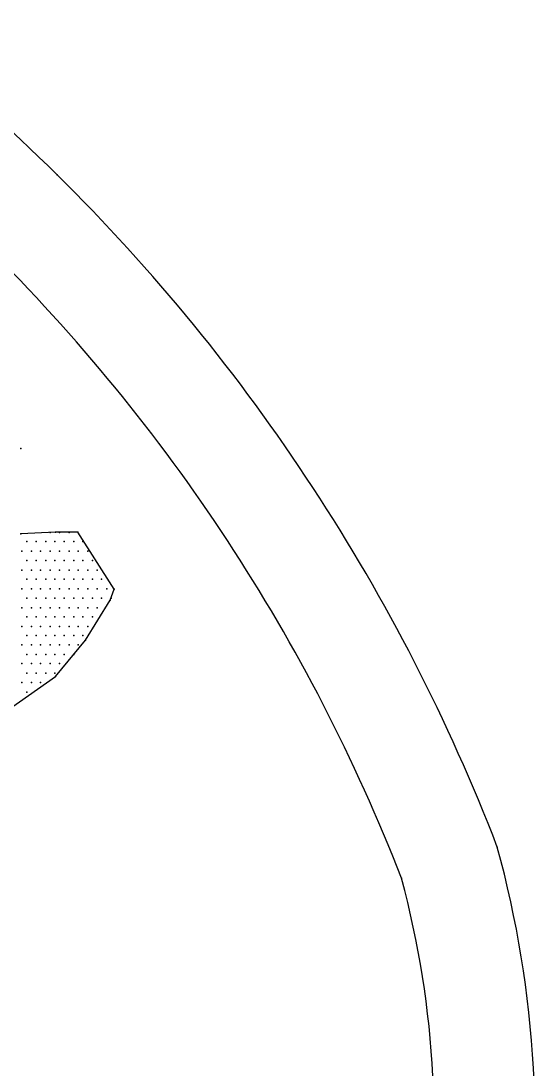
# Model space of a CAD drawing. Extents: x 180421 to 182279, y 668879 to 669787.
# Drawn here: x 181696.23 to 181702.15, y 669722.01 to 669734.08 of the extents above; entities that cross this region are included whole.
import ezdxf

# ---------------------------------------------------------------- set-up
doc = ezdxf.new("R2010")
doc.units = 0
doc.header["$LTSCALE"] = 2.5
doc.header["$MEASUREMENT"] = 0
doc.layers.add('KOTERET', color=1, linetype='CONTINUOUS')

msp = doc.modelspace()

# ---------------------------------------------------------------- linework, layer by layer
at = {"layer": 'KOTERET', "color": 1, "linetype": 'Continuous'}
for points in [[(181688.795, 669737.3, 0.06433), (181676.054, 669740.815, 0.055067), (181664.732, 669741.153, 0.081051), (181651.357, 669738.403, 0.05642), (181642.886, 669734.022, 0.170965), (181636.373, 669726.427, 0.076819), (181635.38, 669721.935, 0.118306), (181636.969, 669715.09, 0.129737), (181642.047, 669709.321, 0.070189), (181651.985, 669704.085, 0.047922), (181659.438, 669702.19, 0.049022), (181670.105, 669701.425, 0.072792), (181685.707, 669704.127, 0.1248), (181695.958, 669709.732, 0.103709), (181701.589, 669717.697, 0.036886), (181702.001, 669719.444, 0.106536), (181701.716, 669724.569, 0.106243), (181696.649, 669732.307, 0.106919), (181688.795, 669737.3)], [(181659.628, 669703.335, 0.049045), (181670.074, 669702.586, 0.072972), (181685.38, 669705.246, 0.125195), (181695.166, 669710.582, 0.103069), (181700.502, 669718.104, 0.035565), (181700.856, 669719.629, 0.105225), (181700.613, 669724.21, 0.105504), (181695.836, 669731.484, 0.107235), (181688.373, 669736.223, 0.064474), (181675.89, 669739.665, 0.055181), (181664.801, 669739.997, 0.081162), (181651.774, 669737.321, 0.05669), (181643.498, 669733.035, 0.171614), (181637.455, 669726.01, 0.076301), (181636.541, 669721.893, 0.117637), (181638.009, 669715.612, 0.130118), (181642.712, 669710.276, 0.070334), (181652.381, 669705.177, 0.047983), (181659.628, 669703.335)]]:
    msp.add_lwpolyline(points, format="xyb", dxfattribs=at)
at = {"layer": 'KOTERET', "color": 2, "linetype": 'Continuous'}
for points in [[(181696.628, 669728.195), (181696.232, 669728.174)], [(181696.57, 669728.19), (181696.57, 669728.19)], [(181696.887, 669728.195), (181696.628, 669728.195)], [(181696.675, 669728.19), (181696.675, 669728.19)], [(181696.786, 669728.19), (181696.786, 669728.19)], [(181697.304, 669727.536), (181696.887, 669728.195)], [(181696.243, 669727.974), (181696.243, 669727.974)], [(181696.301, 669728.085), (181696.301, 669728.085)], [(181696.354, 669727.974), (181696.354, 669727.974)], [(181696.406, 669728.085), (181696.406, 669728.085)], [(181696.459, 669727.974), (181696.459, 669727.974)], [(181696.517, 669728.085), (181696.517, 669728.085)], [(181696.57, 669727.974), (181696.57, 669727.974)], [(181696.623, 669728.085), (181696.623, 669728.085)], [(181696.675, 669727.974), (181696.675, 669727.974)], [(181696.728, 669728.085), (181696.728, 669728.085)], [(181696.786, 669727.974), (181696.786, 669727.974)], [(181696.839, 669728.085), (181696.839, 669728.085)], [(181696.892, 669727.974), (181696.892, 669727.974)], [(181696.945, 669728.085), (181696.945, 669728.085)], [(181697.003, 669727.974), (181697.003, 669727.974)], [(181696.301, 669727.868), (181696.301, 669727.868)], [(181696.406, 669727.868), (181696.406, 669727.868)], [(181696.517, 669727.868), (181696.517, 669727.868)], [(181696.623, 669727.868), (181696.623, 669727.868)], [(181696.728, 669727.868), (181696.728, 669727.868)], [(181696.839, 669727.868), (181696.839, 669727.868)], [(181696.945, 669727.868), (181696.945, 669727.868)], [(181697.056, 669727.868), (181697.056, 669727.868)], [(181696.243, 669727.757), (181696.243, 669727.757)], [(181696.354, 669727.757), (181696.354, 669727.757)], [(181696.459, 669727.757), (181696.459, 669727.757)], [(181696.57, 669727.757), (181696.57, 669727.757)], [(181696.675, 669727.757), (181696.675, 669727.757)], [(181696.786, 669727.757), (181696.786, 669727.757)], [(181696.892, 669727.757), (181696.892, 669727.757)], [(181697.003, 669727.757), (181697.003, 669727.757)], [(181697.108, 669727.757), (181697.108, 669727.757)], [(181696.301, 669727.652), (181696.301, 669727.652)], [(181696.406, 669727.652), (181696.406, 669727.652)], [(181696.517, 669727.652), (181696.517, 669727.652)], [(181696.623, 669727.652), (181696.623, 669727.652)], [(181696.728, 669727.652), (181696.728, 669727.652)], [(181696.839, 669727.652), (181696.839, 669727.652)], [(181696.945, 669727.652), (181696.945, 669727.652)], [(181697.056, 669727.652), (181697.056, 669727.652)], [(181697.161, 669727.652), (181697.161, 669727.652)], [(181696.243, 669727.541), (181696.243, 669727.541)], [(181696.354, 669727.541), (181696.354, 669727.541)], [(181696.459, 669727.541), (181696.459, 669727.541)], [(181696.57, 669727.541), (181696.57, 669727.541)], [(181696.675, 669727.541), (181696.675, 669727.541)], [(181696.786, 669727.541), (181696.786, 669727.541)], [(181696.892, 669727.541), (181696.892, 669727.541)], [(181697.003, 669727.541), (181697.003, 669727.541)], [(181697.108, 669727.541), (181697.108, 669727.541)], [(181697.219, 669727.541), (181697.219, 669727.541)], [(181697.261, 669727.409), (181697.304, 669727.536)], [(181696.301, 669727.435), (181696.301, 669727.435)], [(181696.406, 669727.435), (181696.406, 669727.435)], [(181696.517, 669727.435), (181696.517, 669727.435)], [(181696.623, 669727.435), (181696.623, 669727.435)], [(181696.728, 669727.435), (181696.728, 669727.435)], [(181696.839, 669727.435), (181696.839, 669727.435)], [(181696.945, 669727.435), (181696.945, 669727.435)], [(181696.976, 669726.95), (181697.261, 669727.409)], [(181697.056, 669727.435), (181697.056, 669727.435)], [(181697.161, 669727.435), (181697.161, 669727.435)], [(181697.272, 669727.435), (181697.272, 669727.435)], [(181696.243, 669727.324), (181696.243, 669727.324)], [(181696.354, 669727.324), (181696.354, 669727.324)], [(181696.459, 669727.324), (181696.459, 669727.324)], [(181696.57, 669727.324), (181696.57, 669727.324)], [(181696.675, 669727.324), (181696.675, 669727.324)], [(181696.786, 669727.324), (181696.786, 669727.324)], [(181696.892, 669727.324), (181696.892, 669727.324)], [(181697.003, 669727.324), (181697.003, 669727.324)], [(181697.108, 669727.324), (181697.108, 669727.324)], [(181696.301, 669727.219), (181696.301, 669727.219)], [(181696.406, 669727.219), (181696.406, 669727.219)], [(181696.517, 669727.219), (181696.517, 669727.219)], [(181696.623, 669727.219), (181696.623, 669727.219)], [(181696.728, 669727.219), (181696.728, 669727.219)], [(181696.839, 669727.219), (181696.839, 669727.219)], [(181696.945, 669727.219), (181696.945, 669727.219)], [(181697.056, 669727.219), (181697.056, 669727.219)], [(181696.243, 669727.108), (181696.243, 669727.108)], [(181696.354, 669727.108), (181696.354, 669727.108)], [(181696.459, 669727.108), (181696.459, 669727.108)], [(181696.57, 669727.108), (181696.57, 669727.108)], [(181696.675, 669727.108), (181696.675, 669727.108)], [(181696.786, 669727.108), (181696.786, 669727.108)], [(181696.892, 669727.108), (181696.892, 669727.108)], [(181697.003, 669727.108), (181697.003, 669727.108)], [(181696.243, 669726.897), (181696.243, 669726.897)], [(181696.301, 669727.003), (181696.301, 669727.003)], [(181696.354, 669726.897), (181696.354, 669726.897)], [(181696.406, 669727.003), (181696.406, 669727.003)], [(181696.459, 669726.897), (181696.459, 669726.897)], [(181696.517, 669727.003), (181696.517, 669727.003)], [(181696.57, 669726.897), (181696.57, 669726.897)], [(181696.623, 669727.003), (181696.623, 669727.003)], [(181696.628, 669726.533), (181696.976, 669726.95)], [(181696.675, 669726.897), (181696.675, 669726.897)], [(181696.728, 669727.003), (181696.728, 669727.003)], [(181696.786, 669726.897), (181696.786, 669726.897)], [(181696.839, 669727.003), (181696.839, 669727.003)], [(181696.892, 669726.897), (181696.892, 669726.897)], [(181696.945, 669727.003), (181696.945, 669727.003)], [(181696.301, 669726.786), (181696.301, 669726.786)], [(181696.406, 669726.786), (181696.406, 669726.786)], [(181696.517, 669726.786), (181696.517, 669726.786)], [(181696.623, 669726.786), (181696.623, 669726.786)], [(181696.728, 669726.786), (181696.728, 669726.786)], [(181696.839, 669726.786), (181696.839, 669726.786)], [(181696.243, 669726.681), (181696.243, 669726.681)], [(181696.354, 669726.681), (181696.354, 669726.681)], [(181696.459, 669726.681), (181696.459, 669726.681)], [(181696.57, 669726.681), (181696.57, 669726.681)], [(181696.675, 669726.681), (181696.675, 669726.681)], [(181696.01, 669726.095), (181696.628, 669726.533)], [(181696.301, 669726.57), (181696.301, 669726.57)], [(181696.406, 669726.57), (181696.406, 669726.57)], [(181696.517, 669726.57), (181696.517, 669726.57)], [(181696.623, 669726.57), (181696.623, 669726.57)], [(181696.243, 669726.464), (181696.243, 669726.464)], [(181696.354, 669726.464), (181696.354, 669726.464)], [(181696.459, 669726.464), (181696.459, 669726.464)], [(181696.301, 669726.353), (181696.301, 669726.353)]]:
    msp.add_lwpolyline(points, dxfattribs=at)
at = {"layer": 'KOTERET', "color": 1}
for p in [(181696.649, 669732.307), (181696.232, 669729.156), (181696.232, 669729.156), (181696.232, 669728.174), (181696.232, 669728.174), (181696.57, 669728.19), (181696.57, 669728.19), (181696.628, 669728.195), (181696.628, 669728.195), (181696.675, 669728.19), (181696.675, 669728.19), (181696.786, 669728.19), (181696.786, 669728.19), (181696.887, 669728.195), (181696.887, 669728.195), (181696.243, 669727.974), (181696.243, 669727.974), (181696.301, 669728.085), (181696.301, 669728.085), (181696.354, 669727.974), (181696.354, 669727.974), (181696.406, 669728.085), (181696.406, 669728.085), (181696.459, 669727.974), (181696.459, 669727.974), (181696.517, 669728.085), (181696.517, 669728.085), (181696.57, 669727.974), (181696.57, 669727.974), (181696.623, 669728.085), (181696.623, 669728.085), (181696.675, 669727.974), (181696.675, 669727.974), (181696.728, 669728.085), (181696.728, 669728.085), (181696.786, 669727.974), (181696.786, 669727.974), (181696.839, 669728.085), (181696.839, 669728.085), (181696.892, 669727.974), (181696.892, 669727.974), (181696.945, 669728.085), (181696.945, 669728.085), (181697.003, 669727.974), (181697.003, 669727.974), (181696.301, 669727.868), (181696.301, 669727.868), (181696.406, 669727.868), (181696.406, 669727.868), (181696.517, 669727.868), (181696.517, 669727.868), (181696.623, 669727.868), (181696.623, 669727.868), (181696.728, 669727.868), (181696.728, 669727.868), (181696.839, 669727.868), (181696.839, 669727.868), (181696.945, 669727.868), (181696.945, 669727.868), (181697.056, 669727.868), (181697.056, 669727.868), (181696.243, 669727.757), (181696.243, 669727.757), (181696.354, 669727.757), (181696.354, 669727.757), (181696.459, 669727.757), (181696.459, 669727.757), (181696.57, 669727.757), (181696.57, 669727.757), (181696.675, 669727.757), (181696.675, 669727.757), (181696.786, 669727.757), (181696.786, 669727.757), (181696.892, 669727.757), (181696.892, 669727.757), (181697.003, 669727.757), (181697.003, 669727.757), (181697.108, 669727.757), (181697.108, 669727.757), (181696.301, 669727.652), (181696.301, 669727.652), (181696.406, 669727.652), (181696.406, 669727.652), (181696.517, 669727.652), (181696.517, 669727.652), (181696.623, 669727.652), (181696.623, 669727.652), (181696.728, 669727.652), (181696.728, 669727.652), (181696.839, 669727.652), (181696.839, 669727.652), (181696.945, 669727.652), (181696.945, 669727.652), (181697.056, 669727.652), (181697.056, 669727.652), (181697.161, 669727.652), (181697.161, 669727.652), (181696.243, 669727.541), (181696.243, 669727.541), (181696.354, 669727.541), (181696.354, 669727.541), (181696.459, 669727.541), (181696.459, 669727.541), (181696.57, 669727.541), (181696.57, 669727.541), (181696.675, 669727.541), (181696.675, 669727.541), (181696.786, 669727.541), (181696.786, 669727.541), (181696.892, 669727.541), (181696.892, 669727.541), (181697.003, 669727.541), (181697.003, 669727.541), (181697.108, 669727.541), (181697.108, 669727.541), (181697.219, 669727.541), (181697.219, 669727.541), (181697.304, 669727.536), (181697.304, 669727.536), (181696.301, 669727.435), (181696.301, 669727.435), (181696.406, 669727.435), (181696.406, 669727.435), (181696.517, 669727.435), (181696.517, 669727.435), (181696.623, 669727.435), (181696.623, 669727.435), (181696.728, 669727.435), (181696.728, 669727.435), (181696.839, 669727.435), (181696.839, 669727.435), (181696.945, 669727.435), (181696.945, 669727.435), (181697.056, 669727.435), (181697.056, 669727.435), (181697.161, 669727.435), (181697.161, 669727.435), (181697.261, 669727.409), (181697.261, 669727.409), (181697.272, 669727.435), (181697.272, 669727.435), (181696.243, 669727.324), (181696.243, 669727.324), (181696.354, 669727.324), (181696.354, 669727.324), (181696.459, 669727.324), (181696.459, 669727.324), (181696.57, 669727.324), (181696.57, 669727.324), (181696.675, 669727.324), (181696.675, 669727.324), (181696.786, 669727.324), (181696.786, 669727.324), (181696.892, 669727.324), (181696.892, 669727.324), (181697.003, 669727.324), (181697.003, 669727.324), (181697.108, 669727.324), (181697.108, 669727.324), (181696.301, 669727.219), (181696.301, 669727.219), (181696.406, 669727.219), (181696.406, 669727.219), (181696.517, 669727.219), (181696.517, 669727.219), (181696.623, 669727.219), (181696.623, 669727.219), (181696.728, 669727.219), (181696.728, 669727.219), (181696.839, 669727.219), (181696.839, 669727.219), (181696.945, 669727.219), (181696.945, 669727.219), (181697.056, 669727.219), (181697.056, 669727.219), (181696.243, 669727.108), (181696.243, 669727.108), (181696.354, 669727.108), (181696.354, 669727.108), (181696.459, 669727.108), (181696.459, 669727.108), (181696.57, 669727.108), (181696.57, 669727.108), (181696.675, 669727.108), (181696.675, 669727.108), (181696.786, 669727.108), (181696.786, 669727.108), (181696.892, 669727.108), (181696.892, 669727.108), (181697.003, 669727.108), (181697.003, 669727.108), (181696.243, 669726.897), (181696.243, 669726.897), (181696.301, 669727.003), (181696.301, 669727.003), (181696.354, 669726.897), (181696.354, 669726.897), (181696.406, 669727.003), (181696.406, 669727.003), (181696.459, 669726.897), (181696.459, 669726.897), (181696.517, 669727.003), (181696.517, 669727.003), (181696.57, 669726.897), (181696.57, 669726.897), (181696.623, 669727.003), (181696.623, 669727.003), (181696.675, 669726.897), (181696.675, 669726.897), (181696.728, 669727.003), (181696.728, 669727.003), (181696.786, 669726.897), (181696.786, 669726.897), (181696.839, 669727.003), (181696.839, 669727.003), (181696.892, 669726.897), (181696.892, 669726.897), (181696.945, 669727.003), (181696.945, 669727.003), (181696.976, 669726.95), (181696.976, 669726.95), (181696.301, 669726.786), (181696.301, 669726.786), (181696.406, 669726.786), (181696.406, 669726.786), (181696.517, 669726.786), (181696.517, 669726.786), (181696.623, 669726.786), (181696.623, 669726.786), (181696.728, 669726.786), (181696.728, 669726.786), (181696.839, 669726.786), (181696.839, 669726.786), (181696.243, 669726.681), (181696.243, 669726.681), (181696.354, 669726.681), (181696.354, 669726.681), (181696.459, 669726.681), (181696.459, 669726.681), (181696.57, 669726.681), (181696.57, 669726.681), (181696.675, 669726.681), (181696.675, 669726.681), (181696.301, 669726.57), (181696.301, 669726.57), (181696.406, 669726.57), (181696.406, 669726.57), (181696.517, 669726.57), (181696.517, 669726.57), (181696.623, 669726.57), (181696.623, 669726.57), (181696.628, 669726.533), (181696.628, 669726.533), (181696.243, 669726.464), (181696.243, 669726.464), (181696.354, 669726.464), (181696.354, 669726.464), (181696.459, 669726.464), (181696.459, 669726.464), (181696.301, 669726.353), (181696.301, 669726.353), (181701.716, 669724.569), (181700.613, 669724.21)]:
    msp.add_point(p, dxfattribs=at)

doc.saveas('drawing.dxf')
